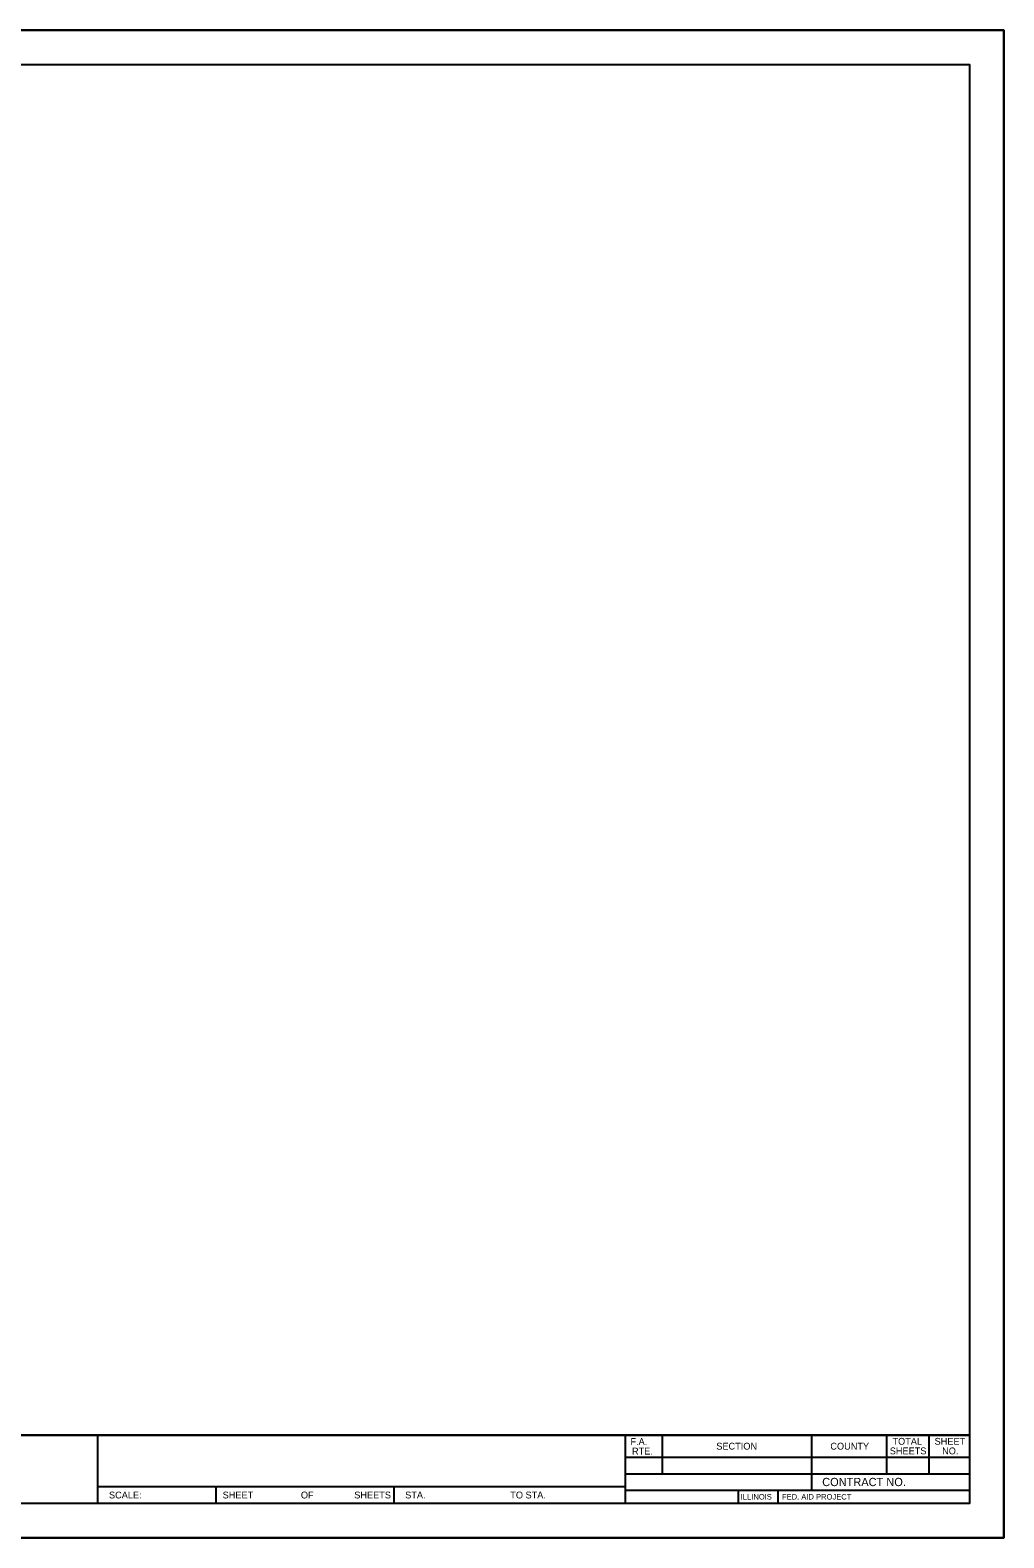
# Model space of a CAD drawing. Extents: x 1624546 to 1625226, y 1595367 to 1595807.
# Drawn here: x 1624941.4 to 1625225.6, y 1595367 to 1595807 of the extents above; entities that cross this region are included whole.
import ezdxf

# ---------------------------------------------------------------- set-up
doc = ezdxf.new("R2010")
doc.units = 0
for name, color, linetype in [('Level 48', 7, 'Continuous'), ('Sheets_50 Reference Boundary', 7, 'Continuous'), ('Sheets_General Details', 7, 'Continuous'), ('Sheets_Printer Plotting Border', 7, 'Continuous')]:
    doc.layers.add(name, color=color, linetype=linetype)

msp = doc.modelspace()

# ---------------------------------------------------------------- linework, layer by layer
at = {"layer": 'Level 48'}
msp.add_lwpolyline([(1624545.56, 1595806.97), (1625225.56, 1595806.97), (1625225.56, 1595366.97), (1624545.56, 1595366.97)], close=True, dxfattribs=at)
at = {"layer": 'Sheets_50 Reference Boundary'}
msp.add_lwpolyline([(1624585.56, 1595796.97), (1625215.56, 1595796.97), (1625215.56, 1595396.97), (1624585.56, 1595396.97)], close=True, dxfattribs=at)
at = {"layer": 'Sheets_General Details'}
for p, q in [((1625225.56, 1595806.97), (1624545.56, 1595806.97)), ((1625225.56, 1595366.97), (1625225.56, 1595806.97)), ((1624585.56, 1595396.97), (1625215.56, 1595396.97)), ((1624961.04, 1595396.97), (1624961.04, 1595376.97)), ((1625115.04, 1595396.97), (1625115.04, 1595376.97)), ((1625125.85, 1595396.97), (1625125.85, 1595385.67)), ((1625169.45, 1595396.97), (1625169.45, 1595380.87)), ((1625191.29, 1595396.97), (1625191.29, 1595385.67)), ((1625203.71, 1595396.97), (1625203.71, 1595385.67)), ((1625115.04, 1595390.47), (1625215.56, 1595390.47)), ((1625115.04, 1595385.67), (1625215.56, 1595385.67)), ((1624961.04, 1595381.97), (1625115.04, 1595381.97)), ((1624995.56, 1595381.97), (1624995.56, 1595376.97)), ((1625047.56, 1595381.97), (1625047.56, 1595376.97)), ((1625115.04, 1595380.87), (1625215.56, 1595380.87)), ((1625147.99, 1595380.87), (1625147.99, 1595376.97)), ((1625159.59, 1595380.87), (1625159.59, 1595376.97)), ((1625225.56, 1595366.97), (1624545.56, 1595366.97))]:
    msp.add_line(p, q, dxfattribs=at)
msp.add_lwpolyline([(1624585.56, 1595796.97), (1625215.56, 1595796.97), (1625215.56, 1595376.97), (1624585.56, 1595376.97)], close=True, dxfattribs=at)
at = {"layer": 'Sheets_Printer Plotting Border'}
msp.add_lwpolyline([(1624545.56, 1595366.97), (1625225.56, 1595366.97), (1625225.56, 1595806.97), (1624545.56, 1595806.97)], close=True, dxfattribs=at)

# ---------------------------------------------------------------- texts
at = {"layer": 'Sheets_General Details'}
for s, height, p in [('F.A.  ', 2, (1625116.59, 1595394.07)), ('TOTAL', 2, (1625193.06, 1595394.14)), ('SHEET', 2, (1625205.35, 1595394.14)), ('RTE.', 2, (1625117.05, 1595391.27)), ('SECTION', 2, (1625141.65, 1595392.72)), ('COUNTY', 2, (1625174.94, 1595392.72)), ('SHEETS', 2, (1625192.27, 1595391.34)), ('NO.', 2, (1625207.55, 1595391.34)), ('CONTRACT NO.      ', 2.4, (1625172.55, 1595382.07)), ('SCALE:          ', 2, (1624964.43, 1595378.47)), ('SHEET', 2, (1624997.6, 1595378.47)), ('OF', 2, (1625020.42, 1595378.47)), ('SHEETS', 2, (1625036, 1595378.47)), ('STA.', 2, (1625050.86, 1595378.47)), ('TO STA.', 2, (1625081.52, 1595378.47)), ('ILLINOIS', 1.6, (1625148.77, 1595378.16)), ('FED. AID PROJECT', 1.6, (1625160.81, 1595378.16))]:
    msp.add_text(s, height=height, dxfattribs=at).set_placement(p)

doc.saveas('drawing.dxf')
